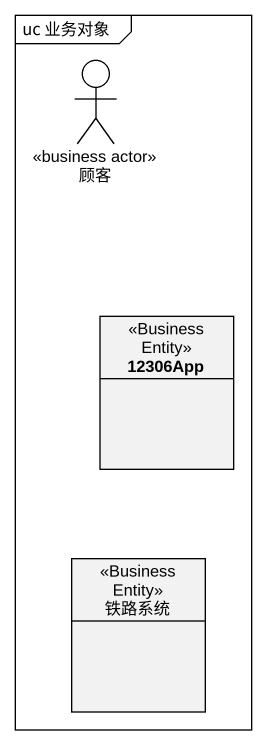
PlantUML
@startuml
mainframe uc 业务对象
allowmixing
hide circle
hide empty members
actor 顾客 <<business actor>>
class "12306App" as c12306App <<Business Entity>>
class 铁路系统 <<Business Entity>>
@enduml
